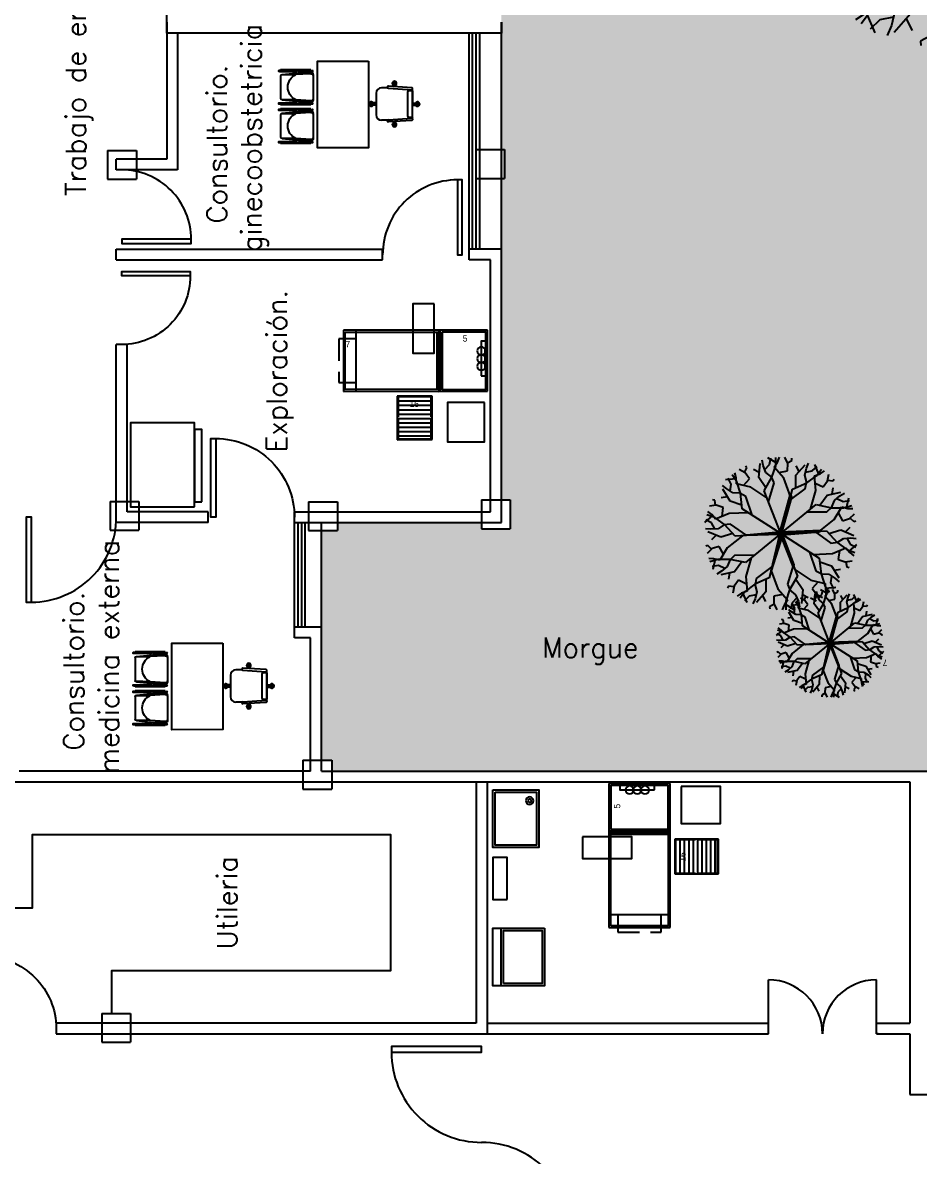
# Model space of a CAD drawing. Header units: millimetres. Extents: x -1615 to -538, y 177 to 397.
# Drawn here: x -764.75 to -752.29, y 274.35 to 290.1 of the extents above; entities that cross this region are included whole.
import ezdxf
from ezdxf.enums import TextEntityAlignment as Align

# ---------------------------------------------------------------- set-up
doc = ezdxf.new("R2010")
doc.units = ezdxf.units.MM
doc.linetypes.add('HIDDEN', pattern=[0.375, 0.25, -0.125])
for name, color, linetype in [('010', 6, 'Continuous'), ('AUX', 8, 'Continuous'), ('LOCALES', 2, 'Continuous'), ('MOB', 7, 'Continuous'), ('MUEBLES', 9, 'Continuous'), ('MUROS', 1, 'Continuous'), ('NOMBRES', 9, 'Continuous'), ('P-1', 1, 'Continuous'), ('VENT', 4, 'Continuous'), ('VENTANAS', 4, 'Continuous')]:
    doc.layers.add(name, color=color, linetype=linetype)
doc.styles.add('ROMANS', font='ROMANS.shx')
doc.styles.add('STYLE6', font='stylu.ttf', dxfattribs={"height": 0.1})

# ---------------------------------------------------------------- blocks, each defined once
blk = doc.blocks.new('MESEXP')
for p, q in [((-0.825, -0.35), (-0.825, 0.35)), ((-0.825, 0.35), (0.825, 0.35)), ((-0.679, 0.35), (-0.679, -0.35)), ((0.825, 0.35), (0.825, -0.35)), ((0.825, -0.35), (-0.825, -0.35))]:
    blk.add_line(p, q)
for points in [[(-0.805, -0.33), (0.245, -0.33), (0.245, 0.33), (-0.805, 0.33)], [(0.305, -0.33), (0.305, 0.33), (0.805, 0.33), (0.805, -0.33)], [(0.754, 0.174), (0.822, 0.174), (0.822, -0.224), (0.754, -0.224)]]:
    blk.add_lwpolyline(points, close=True)
blk.add_lwpolyline([(0.285, -0.35), (0.265, -0.35), (0.265, 0.35), (0.285, 0.35), (0.285, -0.35)])
at = {"linetype": 'HIDDEN'}
blk.add_lwpolyline([(-0.679, -0.25), (-0.879, -0.25), (-0.879, 0.25), (-0.679, 0.25)], dxfattribs=at)
for centre in [(0.754, 0.063), (0.754, -0.025), (0.754, -0.113)]:
    blk.add_circle(centre, 0.046)
blk = doc.blocks.new('tree_pl01')
at = {"layer": '010'}
for p, q in [((-0.333, 1.709), (-0.405, 1.916)), ((-0.383, 1.766), (-0.201, 1.975)), ((-0.192, 1.794), (-0.272, 1.946)), ((-0.026, 1.814), (-0.039, 1.955)), ((0.397, 1.892), (0.417, 1.947)), ((0.478, 1.781), (0.603, 1.912)), ((-0.78, 1.712), (-0.796, 1.768)), ((-0.65, 1.67), (-0.625, 1.849)), ((-0.407, 1.786), (-0.492, 1.891)), ((-0.286, 1.687), (-0.407, 1.786)), ((-0.034, 1.707), (-0.192, 1.794)), ((-0.039, 1.625), (-0.026, 1.814)), ((0.182, 1.555), (0.038, 1.891)), ((0.13, 1.676), (0.248, 1.794)), ((0.49, 1.793), (0.397, 1.892)), ((0.42, 1.599), (0.478, 1.781)), ((0.742, 1.733), (0.735, 1.868)), ((0.75, 1.702), (1.02, 1.764)), ((0.757, 1.627), (0.82, 1.837)), ((0.921, 1.613), (0.946, 1.782)), ((-0.647, 1.687), (-0.78, 1.712)), ((-0.589, 1.488), (-0.65, 1.67)), ((-0.434, 1.336), (-0.286, 1.687)), ((-0.148, 1.454), (-0.333, 1.709)), ((-0.149, 1.456), (-0.039, 1.625)), ((0.782, 1.582), (0.742, 1.733)), ((0.757, 1.312), (0.757, 1.627)), ((1.067, 1.532), (1.14, 1.653)), ((-1.077, 1.4), (-1.17, 1.507)), ((-0.757, 1.313), (-1.07, 1.5)), ((-0.87, 1.38), (-0.843, 1.545)), ((-0.359, 1.515), (-0.589, 1.488)), ((-0.161, 1.297), (-0.138, 1.473)), ((0.086, 1.243), (0.182, 1.555)), ((0.623, 1.485), (0.42, 1.599)), ((0.456, 1.384), (0.782, 1.582)), ((0.998, 1.449), (0.921, 1.613)), ((0.946, 1.386), (1.067, 1.532)), ((1.083, 1.2), (1.164, 1.556)), ((-1.199, 1.286), (-1.353, 1.362)), ((-1.337, 1.152), (-1.313, 1.427)), ((-0.976, 1.24), (-1.077, 1.4)), ((-0.456, 0.834), (-0.434, 1.336)), ((0.154, 1.181), (-0.148, 1.454)), ((0.143, 0.991), (0.456, 1.384)), ((0.757, 1.313), (0.946, 1.386)), ((1.112, 1.328), (1.277, 1.354)), ((1.455, 1.346), (1.504, 1.378)), ((1.472, 1.211), (1.455, 1.346)), ((-1.369, 1.153), (-1.499, 1.188)), ((-1.263, 1.135), (-1.444, 1.26)), ((-1.02, 1.309), (-1.199, 1.286)), ((-0.965, 1.038), (-0.976, 1.24)), ((-0.651, 1.004), (-0.757, 1.313)), ((0.137, 0.879), (-0.161, 1.297)), ((0.086, -0.01), (0.154, 1.181)), ((0.649, 0.679), (0.654, 1.192)), ((0.654, 1.192), (0.776, 1.321)), ((0.841, 0.914), (0.757, 1.312)), ((0.822, 1.003), (1.083, 1.2)), ((1.302, 1.095), (1.455, 1.208)), ((1.455, 1.208), (1.634, 1.24)), ((-1.496, 0.917), (-1.582, 1.076)), ((-1.213, 1.145), (-1.369, 1.153)), ((-0.964, 1.038), (-1.263, 1.135)), ((-1.126, 0.773), (-1.213, 1.145)), ((-0.882, 0.903), (-0.967, 1.058)), ((-0.559, 0.994), (-0.964, 1.038)), ((1.399, 0.884), (1.302, 1.095)), ((1.591, 0.919), (1.765, 1.052)), ((1.641, 1.014), (1.715, 1.127)), ((-1.627, 0.874), (-1.673, 0.91)), ((-1.504, 0.932), (-1.627, 0.874)), ((-1.341, 0.806), (-1.496, 0.917)), ((-1.17, 0.963), (-1.341, 0.806)), ((-0.396, 0.739), (-0.882, 0.903)), ((0.086, -0.01), (-0.559, 0.994)), ((0.086, -0.01), (0.841, 0.914)), ((0.721, 0.766), (1.205, 0.9)), ((1.205, 0.9), (1.585, 0.868)), ((1.406, 0.665), (1.591, 0.919)), ((1.585, 0.868), (1.641, 1.014)), ((1.63, 0.984), (1.884, 0.876)), ((1.715, 0.812), (1.835, 0.934)), ((-0.849, 0.354), (-1.126, 0.773)), ((1.681, 0.634), (1.715, 0.812)), ((-1.504, 0.553), (-1.58, 0.702)), ((0.947, 0.216), (1.252, 0.628)), ((1.239, 0.293), (1.406, 0.665)), ((1.252, 0.628), (1.427, 0.661)), ((1.407, 0.666), (1.602, 0.614)), ((1.602, 0.614), (1.786, 0.66)), ((1.604, 0.382), (1.879, 0.623)), ((1.786, 0.66), (1.916, 0.716)), ((-1.684, 0.447), (-1.822, 0.479)), ((-1.373, 0.565), (-1.737, 0.532)), ((-1.508, 0.377), (-1.684, 0.447)), ((-1.106, 0.378), (-1.373, 0.565)), ((1.703, 0.469), (1.851, 0.393)), ((-1.748, 0.094), (-1.891, 0.331)), ((-1.584, 0.407), (-1.716, 0.284)), ((-1.381, 0.22), (-1.508, 0.377)), ((-1.026, 0.423), (-1.379, 0.221)), ((-0.744, 0.314), (-1.233, 0.16)), ((0.086, -0.01), (-1.026, 0.423)), ((1.277, 0.377), (1.604, 0.382)), ((-1.716, 0.284), (-1.885, 0.254)), ((-1.643, 0.161), (-1.775, 0.076)), ((-1.379, 0.221), (-1.679, 0.123)), ((-1.355, -0.088), (-1.643, 0.161)), ((-1.233, 0.16), (-1.394, 0.236)), ((0.086, -0.01), (1.239, 0.293)), ((1.055, 0.245), (1.526, 0.069)), ((1.673, -0.059), (1.719, 0.169)), ((1.719, 0.169), (1.91, 0.17)), ((1.91, 0.17), (2.073, 0.092)), ((1.925, 0.163), (1.99, 0.282)), ((1.99, 0.282), (2.049, 0.28)), ((-1.775, 0.076), (-1.901, 0.028)), ((-1.679, 0.123), (-1.898, 0.118)), ((-1.502, 0.039), (-1.548, -0.188)), ((1.526, 0.069), (1.814, -0.181)), ((-1.739, -0.19), (-1.902, -0.111)), ((-0.884, -0.264), (-1.355, -0.088)), ((0.086, -0.01), (-1.068, -0.313)), ((0.086, -0.01), (-0.67, -0.933)), ((0.086, -0.01), (0.017, -1.201)), ((0.019, -0.989), (0.1, -0.013)), ((0.063, -0.05), (0.019, -0.989)), ((0.086, -0.01), (1.197, -0.443)), ((0.086, -0.01), (0.73, -1.013)), ((1.55, -0.24), (1.85, -0.143)), ((1.814, -0.181), (1.946, -0.096)), ((1.85, -0.143), (2.069, -0.138)), ((1.919, -0.113), (2.062, -0.35)), ((1.946, -0.096), (2.072, -0.047)), ((-1.754, -0.182), (-1.819, -0.301)), ((-1.548, -0.188), (-1.739, -0.19)), ((-0.776, -0.236), (-1.081, -0.648)), ((0.915, -0.333), (1.404, -0.18)), ((1.197, -0.443), (1.55, -0.24)), ((1.404, -0.18), (1.565, -0.255)), ((1.552, -0.24), (1.679, -0.396)), ((1.887, -0.303), (2.056, -0.274)), ((-1.819, -0.301), (-1.878, -0.299)), ((-1.433, -0.402), (-1.708, -0.642)), ((-1.532, -0.489), (-1.68, -0.413)), ((-1.106, -0.397), (-1.433, -0.402)), ((-1.068, -0.313), (-1.235, -0.684)), ((1.02, -0.374), (1.297, -0.793)), ((1.277, -0.397), (1.544, -0.585)), ((1.679, -0.396), (1.855, -0.467)), ((1.755, -0.427), (1.887, -0.303)), ((1.544, -0.585), (1.908, -0.552)), ((1.675, -0.573), (1.751, -0.722)), ((1.855, -0.467), (1.993, -0.499)), ((-1.615, -0.68), (-1.745, -0.735)), ((-1.431, -0.633), (-1.615, -0.68)), ((-1.51, -0.653), (-1.544, -0.831)), ((-1.236, -0.685), (-1.431, -0.633)), ((-1.235, -0.684), (-1.42, -0.939)), ((-1.081, -0.648), (-1.256, -0.681)), ((-0.478, -0.699), (-0.483, -1.211)), ((-1.544, -0.831), (-1.664, -0.954)), ((-0.55, -0.786), (-1.034, -0.92)), ((0.567, -0.759), (1.053, -0.922)), ((0.627, -0.854), (0.605, -1.356)), ((1.297, -0.793), (1.384, -1.164)), ((1.341, -0.983), (1.512, -0.825)), ((1.512, -0.825), (1.667, -0.936)), ((-1.459, -1.004), (-1.713, -0.896)), ((-1.42, -0.939), (-1.594, -1.072)), ((-1.414, -0.888), (-1.47, -1.034)), ((-1.034, -0.92), (-1.414, -0.888)), ((-1.228, -0.904), (-1.131, -1.114)), ((-0.651, -1.023), (-0.912, -1.219)), ((-0.67, -0.933), (-0.586, -1.332)), ((0.028, -1.011), (-0.285, -1.404)), ((0.034, -0.899), (0.332, -1.316)), ((0.73, -1.013), (1.135, -1.057)), ((0.822, -1.023), (0.928, -1.332)), ((1.053, -0.922), (1.138, -1.078)), ((1.667, -0.936), (1.753, -1.096)), ((1.675, -0.951), (1.798, -0.894)), ((1.798, -0.894), (1.844, -0.93)), ((-1.47, -1.034), (-1.544, -1.147)), ((-1.131, -1.114), (-1.284, -1.228)), ((1.135, -1.057), (1.434, -1.154)), ((1.136, -1.058), (1.147, -1.259)), ((1.384, -1.164), (1.54, -1.173)), ((1.434, -1.154), (1.615, -1.279)), ((1.508, -1.171), (1.484, -1.447)), ((1.54, -1.173), (1.67, -1.208)), ((-1.284, -1.228), (-1.463, -1.26)), ((-1.301, -1.231), (-1.284, -1.365)), ((-0.912, -1.219), (-0.993, -1.576)), ((-0.483, -1.211), (-0.605, -1.341)), ((0.085, -1.262), (-0.011, -1.575)), ((0.017, -1.201), (0.319, -1.474)), ((0.332, -1.316), (0.309, -1.493)), ((1.147, -1.259), (1.248, -1.42)), ((1.191, -1.328), (1.37, -1.306)), ((1.37, -1.306), (1.524, -1.382)), ((-1.284, -1.365), (-1.333, -1.398)), ((-0.941, -1.348), (-1.106, -1.374)), ((-0.775, -1.406), (-0.896, -1.551)), ((-0.827, -1.468), (-0.75, -1.632)), ((-0.586, -1.333), (-0.775, -1.406)), ((-0.285, -1.404), (-0.611, -1.601)), ((-0.586, -1.332), (-0.586, -1.646)), ((0.605, -1.356), (0.457, -1.707)), ((0.928, -1.332), (1.241, -1.52)), ((1.041, -1.4), (1.014, -1.565)), ((1.248, -1.42), (1.341, -1.526)), ((-0.896, -1.551), (-0.969, -1.672)), ((-0.611, -1.601), (-0.571, -1.753)), ((-0.452, -1.505), (-0.249, -1.618)), ((-0.011, -1.575), (0.133, -1.911)), ((0.32, -1.475), (0.21, -1.645)), ((0.319, -1.474), (0.504, -1.729)), ((0.53, -1.535), (0.76, -1.508)), ((0.76, -1.508), (0.821, -1.689)), ((-0.579, -1.722), (-0.849, -1.784)), ((-0.75, -1.632), (-0.775, -1.802)), ((-0.586, -1.646), (-0.649, -1.856)), ((-0.571, -1.753), (-0.564, -1.887)), ((-0.249, -1.618), (-0.307, -1.8)), ((0.041, -1.696), (-0.077, -1.814)), ((0.21, -1.645), (0.197, -1.834)), ((0.205, -1.726), (0.363, -1.814)), ((0.457, -1.707), (0.578, -1.806)), ((0.504, -1.729), (0.576, -1.936)), ((0.821, -1.689), (0.796, -1.868)), ((0.818, -1.706), (0.951, -1.732)), ((0.951, -1.732), (0.967, -1.787)), ((-0.307, -1.8), (-0.432, -1.931)), ((-0.319, -1.813), (-0.226, -1.912)), ((0.197, -1.834), (0.21, -1.975)), ((0.363, -1.814), (0.443, -1.965)), ((0.554, -1.786), (0.372, -1.994)), ((0.578, -1.806), (0.663, -1.91)), ((-0.226, -1.912), (-0.246, -1.966))]:
    blk.add_line(p, q, dxfattribs=at)
for points in [[(0.119, 0.883), (0.038, 0.025), (0, -1.058)], [(0.05, -1.015), (0.125, -0.05), (1.059, 0.238), (0.107, 0.013), (0.138, 0.889)], [(0, 0), (-0.946, -0.263), (-0.864, -0.288), (0.069, -0.032)], [(0.194, -0.032), (0.939, -0.326), (0.902, -0.357), (0.125, -0.063)]]:
    blk.add_lwpolyline(points, dxfattribs=at)
blk = doc.blocks.new('8140127')
at = {"layer": 'MOB'}
for p, q in [((-0.238, 0.479), (-0.238, 0.487)), ((-0.238, 0.479), (-0.238, 0.48)), ((-0.238, 0.462), (-0.238, 0.48)), ((-0.238, 0.262), (-0.238, 0.48)), ((-0.228, 0.483), (-0.228, 0.487)), ((-0.228, 0.48), (-0.228, 0.483)), ((-0.228, 0.48), (-0.228, 0.477)), ((-0.228, 0.262), (-0.228, 0.48)), ((-0.228, 0.48), (-0.228, 0.262)), ((0.212, 0.479), (0.212, 0.487)), ((0.212, 0.462), (0.212, 0.479)), ((0.222, 0.479), (0.222, 0.487)), ((0.222, 0.273), (0.222, 0.487)), ((0.222, 0.479), (0.222, 0.262)), ((-0.248, 0.462), (-0.248, 0.042)), ((-0.248, 0.462), (-0.238, 0.462)), ((-0.248, 0.462), (-0.238, 0.462)), ((-0.248, 0.462), (-0.238, 0.462)), ((-0.248, 0.462), (-0.238, 0.462)), ((-0.248, 0.462), (-0.238, 0.462)), ((-0.248, 0.042), (-0.248, 0.462)), ((-0.238, 0.462), (-0.238, 0.432)), ((-0.184, 0.443), (-0.203, 0.252)), ((-0.184, 0.443), (-0.184, 0.443)), ((-0.178, 0.456), (-0.183, 0.252)), ((-0.164, 0.462), (0.148, 0.462)), ((0.167, 0.252), (0.161, 0.456)), ((0.168, 0.443), (0.187, 0.252)), ((0.212, 0.462), (0.212, 0.262)), ((0.212, 0.279), (0.212, 0.462)), ((0.222, 0.462), (0.232, 0.462)), ((0.232, 0.462), (0.232, 0.042)), ((-0.238, 0.262), (-0.238, 0.185)), ((-0.238, 0.185), (-0.238, 0.024)), ((-0.228, 0.205), (-0.228, 0.205)), ((-0.228, 0.185), (-0.228, 0.023)), ((-0.228, 0.023), (-0.228, 0.185)), ((-0.218, 0.252), (-0.203, 0.252)), ((-0.218, 0.252), (-0.203, 0.252)), ((-0.204, 0.242), (-0.218, 0.242)), ((-0.205, 0.205), (-0.218, 0.205)), ((-0.205, 0.195), (-0.218, 0.195)), ((-0.204, 0.242), (-0.211, 0.034)), ((-0.204, 0.242), (-0.203, 0.252)), ((-0.195, 0.052), (-0.183, 0.252)), ((-0.183, 0.252), (-0.183, 0.252)), ((0.181, 0.045), (0.167, 0.252)), ((0.187, 0.252), (0.195, 0.034)), ((0.202, 0.252), (0.187, 0.252)), ((0.187, 0.252), (0.202, 0.252)), ((0.202, 0.242), (0.187, 0.242)), ((0.188, 0.205), (0.202, 0.205)), ((0.189, 0.195), (0.202, 0.195)), ((0.212, 0.262), (0.212, 0.279)), ((0.212, 0.185), (0.212, 0.024)), ((0.222, 0.252), (0.222, 0.273)), ((0.222, 0.265), (0.222, 0.168)), ((0.222, 0.242), (0.222, 0.265)), ((0.222, 0.252), (0.222, 0.242)), ((0.222, 0.242), (0.222, 0.205)), ((0.222, 0.185), (0.222, 0.024)), ((-0.248, 0.042), (-0.238, 0.042)), ((-0.248, 0.042), (-0.238, 0.042)), ((-0.248, 0.042), (-0.238, 0.042)), ((-0.248, 0.042), (-0.238, 0.042)), ((-0.248, 0.042), (-0.238, 0.042)), ((-0.238, 0.042), (-0.238, 0.072)), ((-0.238, 0.042), (-0.238, 0.023)), ((-0.238, 0.024), (-0.238, 0.017)), ((-0.238, 0.024), (-0.238, 0.023)), ((-0.228, 0.024), (-0.228, 0.017)), ((-0.228, 0.024), (-0.228, 0.023)), ((-0.195, 0.042), (-0.195, 0.052)), ((-0.195, 0.042), (-0.195, 0.032)), ((-0.183, 0.012), (-0.192, 0.012)), ((-0.183, 0.012), (-0.166, 0.012)), ((-0.175, 0.012), (0.161, 0.012)), ((-0.166, 0.012), (-0.166, 0.013)), ((0.167, 0.012), (0.156, 0.012)), ((0.167, 0.012), (0.175, 0.012)), ((0.181, 0.045), (0.181, 0.032)), ((0.212, 0.024), (0.212, 0.017)), ((0.222, 0.042), (0.232, 0.042)), ((0.222, 0.024), (0.222, 0.017))]:
    blk.add_line(p, q, dxfattribs=at)
for centre in [(-0.233, 0.487), (0.217, 0.487), (-0.233, 0.017), (0.217, 0.017)]:
    blk.add_circle(centre, 0.005, dxfattribs=at)
for centre, radius, start, end in [((-0.164, 0.442), 0.02, 90, 177.2737), ((-0.008, 0.168), 0.194, 25.6954, 154.3046), ((0.148, 0.442), 0.02, 2.7263, 90), ((-0.218, 0.262), 0.02, 180, 270), ((-0.218, 0.185), 0.02, 90, 180), ((-0.218, 0.262), 0.01, 180, 270), ((-0.218, 0.262), 0.01, 180, 270), ((-0.218, 0.185), 0.01, 90, 180), ((0.202, 0.262), 0.01, 270, 0), ((0.202, 0.262), 0.02, 270, 360), ((0.202, 0.185), 0.02, 0, 90), ((0.202, 0.185), 0.01, 360, 90), ((-0.192, 0.032), 0.02, 175.2364, 270), ((-0.175, 0.032), 0.02, 180, 270), ((0.161, 0.032), 0.02, 270, 0), ((0.175, 0.032), 0.02, 270, 4.7636)]:
    blk.add_arc(centre, radius, start, end, dxfattribs=at)
blk = doc.blocks.new('SILLA-1')
for p, q in [((-0.269, 0.182), (-0.29, -0.118)), ((-0.1, 0.244), (-0.189, 0.252)), ((-0.108, 0.254), (-0.108, 0.256)), ((-0.093, 0.239), (0.228, 0.195)), ((0.23, 0.225), (-0.091, 0.269)), ((-0.024, 0.26), (-0.021, 0.302)), ((-0.021, 0.302), (0.009, 0.3)), ((-0.017, 0.259), (-0.014, 0.302)), ((-0.002, 0.256), (0.001, 0.301)), ((0.006, 0.255), (0.009, 0.3)), ((0.167, 0.167), (0.144, -0.162)), ((0.217, 0.183), (0.188, 0.185)), ((0.213, -0.167), (0.236, 0.162)), ((0.215, -0.18), (0.24, 0.174)), ((0.239, 0.204), (0.239, 0.214)), ((-0.346, 0.052), (-0.348, 0.022)), ((-0.28, 0.024), (-0.348, 0.029)), ((-0.28, 0.017), (-0.348, 0.022)), ((-0.279, 0.04), (-0.347, 0.044)), ((-0.278, 0.047), (-0.346, 0.052)), ((0.228, 0.005), (0.296, 0)), ((0.229, 0.012), (0.297, 0.007)), ((0.297, 0.007), (0.295, -0.022)), ((0.227, -0.01), (0.295, -0.015)), ((0.227, -0.018), (0.295, -0.022)), ((-0.131, -0.202), (-0.22, -0.198)), ((-0.14, -0.211), (-0.14, -0.214)), ((0.199, -0.228), (-0.125, -0.228)), ((-0.123, -0.199), (0.201, -0.199)), ((-0.058, -0.228), (-0.06, -0.271)), ((-0.06, -0.271), (-0.031, -0.273)), ((-0.05, -0.228), (-0.053, -0.272)), ((-0.035, -0.228), (-0.038, -0.273)), ((-0.027, -0.228), (-0.031, -0.273)), ((0.192, -0.186), (0.163, -0.184)), ((0.21, -0.209), (0.21, -0.219))]:
    blk.add_line(p, q)
for points in [[(-0.376, 0.054), (-0.378, 0.024)], [(-0.278, 0.047), (-0.28, 0.017)], [(0.229, 0.012), (0.227, -0.018)]]:
    blk.add_lwpolyline(points)
for centre, radius, start, end in [((-0.006, 0.301), 0.03, 296.0766, 236.0766), ((-0.194, 0.177), 0.075, 86.0766, 176.0766), ((-0.092, 0.253), 0.016, 86.0766, 176.0766), ((-0.092, 0.255), 0.016, 176.0766, 266.0766), ((-0.006, 0.301), 0.0102, 356.0766, 176.0766), ((0.187, 0.165), 0.02, 86.0766, 176.0766), ((0.216, 0.163), 0.02, 356.0766, 86.0766), ((0.218, 0.174), 0.0215, 359.1541, 79.6333), ((0.229, 0.205), 0.01, 266.0766, 356.0766), ((0.229, 0.215), 0.01, 356.0766, 86.0766), ((-0.347, 0.037), 0.03, 26.0766, 326.0766), ((-0.347, 0.037), 0.0102, 86.0766, 266.0766), ((0.296, -0.007), 0.03, 206.0766, 146.0766), ((0.296, -0.007), 0.0102, 266.0766, 86.0766), ((-0.215, -0.123), 0.075, 176.0766, 266.0766), ((-0.124, -0.215), 0.016, 86.0766, 176.0766), ((-0.124, -0.212), 0.016, 176.0766, 266.0766), ((-0.045, -0.272), 0.03, 116.0766, 56.0766), ((-0.045, -0.272), 0.0102, 176.0766, 356.0766), ((0.164, -0.164), 0.02, 176.0766, 266.0766), ((0.193, -0.166), 0.02, 266.0766, 356.0766), ((0.194, -0.177), 0.0215, 272.5199, 352.9991), ((0.2, -0.218), 0.01, 266.0766, 356.0766), ((0.2, -0.209), 0.01, 356.0766, 86.0766)]:
    blk.add_arc(centre, radius, start, end)
blk = doc.blocks.new('3520105')
at = {"layer": 'MOB'}
for p, q in [((-0.195, -0.262), (-0.195, 0.238)), ((-0.195, 0.238), (0.205, 0.238)), ((-0.185, -0.002), (-0.185, 0.228)), ((-0.185, 0.228), (0.195, 0.228)), ((0.195, 0.198), (-0.185, 0.198)), ((0.195, 0.148), (-0.185, 0.148)), ((0.195, 0.228), (0.195, -0.002)), ((0.205, 0.238), (0.205, -0.262)), ((0.195, 0.098), (-0.185, 0.098)), ((0.195, 0.048), (-0.185, 0.048)), ((0.195, -0.002), (-0.185, -0.002)), ((-0.185, -0.252), (-0.185, -0.022)), ((0.195, -0.052), (-0.185, -0.052)), ((0.195, -0.102), (-0.185, -0.102)), ((0.195, -0.022), (0.195, -0.252)), ((0.205, -0.002), (0.205, -0.002)), ((0.205, -0.022), (0.205, -0.022)), ((0.195, -0.152), (-0.185, -0.152)), ((0.195, -0.202), (-0.185, -0.202)), ((0.195, -0.252), (-0.185, -0.252)), ((0.205, -0.262), (-0.195, -0.262))]:
    blk.add_line(p, q, dxfattribs=at)
blk = doc.blocks.new('10530059')
blk.add_line((0.6, 0.453), (0, 0.453))
for points in [[(0, 0), (0.6, 0), (0.6, 0.54), (0, 0.54)], [(0.576, 0.429), (0.024, 0.429), (0.024, 0.024), (0.576, 0.024)]]:
    blk.add_lwpolyline(points, close=True)
blk = doc.blocks.new('10810022')
for points in [[(0.0265, 0.1958), (0.0265, -0.2042), (0.5265, -0.2042), (0.5265, 0.1958)], [(0.0465, 0.1758), (0.0465, -0.1842), (0.5065, -0.1842), (0.5065, 0.1758)]]:
    blk.add_lwpolyline(points, close=True)
for radius in [0.0328, 0.0155]:
    blk.add_circle((0.1203, -0.1243), radius)
blk = doc.blocks.new('PTA1.5')
for p, q in [((-0.75, 0), (-0.75, 0.75)), ((0.75, 0), (0.75, 0.75)), ((-0.775, 0), (-0.75, 0)), ((0.775, 0), (0.75, 0))]:
    blk.add_line(p, q)
for centre, start, end in [((-0.75, 0), 0, 90), ((0.75, 0), 90, 180)]:
    blk.add_arc(centre, 0.75, start, end)

msp = doc.modelspace()

# ---------------------------------------------------------------- hatches: boundary and pattern name
at = {"layer": 'MOB'}
h = msp.add_hatch(dxfattribs=at)
h.set_pattern_fill('AR-SAND', color=3, scale=0.03, style=0)
h.set_pattern_definition([(37.5, (-1402.8785, 253.7085), (-0.048001, 1.4682397), [0, -1.15824, 0, -1.2954, 0, -1.23825]), (7.5, (-1402.8785, 253.7085), (1.34857, 2.1504753), [0, -0.62484, 0, -1.04394, 0, -0.40005]), (327.5, (-1403.8158, 253.7085), (2.372977, 0.0043116), [0, -0.381, 0, -1.3716, 0, -1.7907]), (317.5, (-1403.8158, 253.7085), (2.2906694, 0.668788), [0, -0.1905, 0, -0.89916, 0, -1.0287])])
h.paths.add_polyline_path([(-758.837, 347.215), (-812.758, 335.518), (-812.758, 334.673), (-803.9, 334.673), (-803.9, 329.947), (-799.313, 325.307), (-782.89, 325.307), (-782.89, 328.837), (-770.72, 328.837), (-770.72, 325.456), (-758.098, 325.456), (-758.098, 303.87), (-760.597, 303.87), (-760.597, 297.006), (-760.508, 297.006), (-760.508, 296.905), (-758.397, 296.905), (-758.397, 296.975), (-757.997, 296.975), (-757.997, 296.575), (-758.097, 296.575), (-758.097, 283.471), (-757.975, 283.471), (-757.975, 283.071), (-758.375, 283.071), (-758.375, 283.155), (-760.375, 283.155), (-760.375, 283.044), (-760.597, 283.044), (-760.597, 279.854), (-760.455, 279.854), (-760.455, 279.705), (-746.972, 279.705), (-746.972, 272.855), (-749.274, 272.855), (-749.274, 265.205), (-745.307, 265.205), (-745.307, 253.28), (-736.306, 250.855), (-741.501, 261.951)])
h.paths.add_polyline_path([(-804.753, 325.526), (-813.904, 325.526), (-813.904, 323.04), (-804.753, 323.04, 1)])
h.paths.add_polyline_path([(-793.647, 300.355), (-811.904, 300.355, 0.414214), (-813.754, 298.505), (-813.754, 296.366, 0.414214), (-811.904, 294.516), (-809.75, 294.516), (-812.618, 297.384), (-810.638, 299.364), (-808.978, 297.704), (-806.998, 299.684), (-805.338, 298.024), (-803.678, 299.684), (-798.51, 294.516), (-796.147, 294.516), (-796.147, 296.613), (-796.208, 296.613), (-796.208, 297.013), (-795.808, 297.013), (-795.808, 296.905), (-793.688, 296.905), (-793.688, 297.074), (-793.647, 297.074)])
h.paths.add_polyline_path([(-803.388, 289.162), (-812.035, 289.162, 1), (-812.035, 285.962), (-803.388, 285.962, 1)])
h.paths.add_polyline_path([(-799.655, 280.258, 0.414214), (-800.005, 280.608), (-808.772, 280.608), (-808.772, 279.83), (-808.372, 279.83), (-808.372, 279.73), (-805.772, 279.73), (-805.772, 279.83), (-805.372, 279.83), (-805.372, 279.73), (-802.772, 279.73), (-802.772, 279.83), (-802.372, 279.83), (-802.372, 279.73), (-799.772, 279.73), (-799.772, 279.83), (-799.655, 279.83)], flags=17)
h.paths.add_polyline_path([(-808.722, 254.706), (-812.247, 254.706), (-812.247, 274.904), (-810.647, 274.904), (-810.647, 280.608), (-810.904, 280.608, 0.414214), (-813.754, 277.758), (-813.754, 253.219, 0.315329), (-806.85, 243.36), (-785.107, 237.258, 0.496821), (-778.947, 241.928), (-778.947, 245.98), (-808.722, 245.98)])
h.paths.add_polyline_path([(-753.647, 257.705), (-763.747, 257.705), (-763.747, 261.081), (-765.147, 261.081), (-765.147, 257.78, -1), (-770.297, 257.78), (-770.297, 261.081), (-772.147, 261.08), (-772.147, 257.774, 0.413999), (-767.725, 253.355), (-753.647, 253.355)], flags=17)
h.paths.add_polyline_path([(-754.727, 229.822, 0.978274), (-755.051, 228.667), (-737.051, 223.615), (-736.65, 225.175)])
h = msp.add_hatch(dxfattribs=at)
h.set_pattern_fill('GRASS', color=3, scale=0.05, style=0)
h.set_pattern_definition([(90, (-1505.3727, 255.352), (-0.898025, 0.898025), [0.238125, -1.557925]), (45, (-1505.3727, 255.352), (-0.8980256, 0.8980256), [0.238125, -1.031875]), (135, (-1505.3727, 255.352), (-0.8980256, -0.8980256), [0.238125, -1.031875])])
h.paths.add_polyline_path([(-758.837, 347.215), (-812.758, 335.518), (-812.758, 334.673), (-803.9, 334.673), (-803.9, 329.947), (-799.313, 325.307), (-782.89, 325.307), (-782.89, 328.837), (-770.72, 328.837), (-770.72, 325.456), (-758.098, 325.456), (-758.098, 303.87), (-760.597, 303.87), (-760.597, 297.006), (-760.508, 297.006), (-760.508, 296.905), (-758.397, 296.905), (-758.397, 296.975), (-757.997, 296.975), (-757.997, 296.575), (-758.097, 296.575), (-758.097, 283.471), (-757.975, 283.471), (-757.975, 283.071), (-758.375, 283.071), (-758.375, 283.155), (-760.375, 283.155), (-760.375, 283.044), (-760.597, 283.044), (-760.597, 279.854), (-760.455, 279.854), (-760.455, 279.705), (-746.972, 279.705), (-746.972, 272.855), (-749.274, 272.855), (-749.274, 265.205), (-745.307, 265.205), (-745.307, 253.28), (-736.306, 250.855), (-741.501, 261.951)])
h.paths.add_polyline_path([(-804.753, 325.526), (-813.904, 325.526), (-813.904, 323.04), (-804.753, 323.04, 1)])
h.paths.add_polyline_path([(-793.647, 300.355), (-811.904, 300.355, 0.414214), (-813.754, 298.505), (-813.754, 296.366, 0.414214), (-811.904, 294.516), (-809.75, 294.516), (-812.618, 297.384), (-810.638, 299.364), (-808.978, 297.704), (-806.998, 299.684), (-805.338, 298.024), (-803.678, 299.684), (-798.51, 294.516), (-796.147, 294.516), (-796.147, 296.613), (-796.208, 296.613), (-796.208, 297.013), (-795.808, 297.013), (-795.808, 296.905), (-793.688, 296.905), (-793.688, 297.074), (-793.647, 297.074)])
h.paths.add_polyline_path([(-803.388, 289.162), (-812.035, 289.162, 1), (-812.035, 285.962), (-803.388, 285.962, 1)])
h.paths.add_polyline_path([(-799.655, 280.258, 0.414214), (-800.005, 280.608), (-808.772, 280.608), (-808.772, 279.83), (-808.372, 279.83), (-808.372, 279.73), (-805.772, 279.73), (-805.772, 279.83), (-805.372, 279.83), (-805.372, 279.73), (-802.772, 279.73), (-802.772, 279.83), (-802.372, 279.83), (-802.372, 279.73), (-799.772, 279.73), (-799.772, 279.83), (-799.655, 279.83)], flags=17)
h.paths.add_polyline_path([(-808.722, 254.706), (-812.247, 254.706), (-812.247, 274.904), (-810.647, 274.904), (-810.647, 280.608), (-810.904, 280.608, 0.414214), (-813.754, 277.758), (-813.754, 253.219, 0.315329), (-806.85, 243.36), (-785.107, 237.258, 0.496821), (-778.947, 241.928), (-778.947, 245.98), (-808.722, 245.98)])
h.paths.add_polyline_path([(-753.647, 257.705), (-763.747, 257.705), (-763.747, 261.081), (-765.147, 261.081), (-765.147, 257.78, -1), (-770.297, 257.78), (-770.297, 261.081), (-772.147, 261.08), (-772.147, 257.774, 0.413999), (-767.725, 253.355), (-753.647, 253.355)], flags=17)
h.paths.add_polyline_path([(-754.727, 229.822, 0.978274), (-755.051, 228.667), (-737.051, 223.615), (-736.65, 225.175)])

# ---------------------------------------------------------------- linework, layer by layer
msp.add_lwpolyline([(-758.019, 277.92), (-758.019, 278.503), (-758.218, 278.503), (-758.218, 277.92)], close=True)
for points in [[(-759.942, 289.563), (-759.942, 288.363), (-760.653, 288.363), (-760.653, 289.563)], [(-761.966, 281.48), (-761.965, 280.28), (-762.676, 280.279), (-762.676, 281.479)]]:
    msp.add_lwpolyline(points, close=True, dxfattribs=at)
msp.add_lwpolyline([(-765.481, 277.805), (-764.61, 277.805), (-764.61, 278.823), (-759.637, 278.823), (-759.637, 276.932), (-763.515, 276.932), (-763.515, 276.338)], dxfattribs=at)
at = {"layer": 'MUEBLES'}
for points in [[(-762.407, 287.091), (-763.372, 287.091), (-763.372, 287.03), (-762.407, 287.03), (-762.407, 287.091, 0.414214), (-763.372, 288.055, 0.414214)], [(-758.707, 287.916), (-758.707, 286.876), (-758.642, 286.876), (-758.642, 287.916), (-758.707, 287.916, 0.414214), (-759.747, 286.876, 0.414214)], [(-762.419, 286.582), (-763.372, 286.582), (-763.372, 286.642), (-762.419, 286.642), (-762.419, 286.582, -0.414214), (-763.372, 285.63, -0.414214)], [(-762.066, 284.324), (-762.066, 283.23), (-762.134, 283.23), (-762.134, 284.324), (-762.066, 284.324, -0.414214), (-760.972, 283.23, -0.414214)], [(-764.625, 282.051), (-764.625, 283.23), (-764.699, 283.23), (-764.699, 282.051), (-764.625, 282.051, 0.414214), (-763.447, 283.23, 0.414214)], [(-765.287, 277.129), (-765.283, 276.126), (-765.346, 276.126), (-765.35, 277.128), (-765.287, 277.129, -0.414214), (-764.281, 276.13, -0.414214)], [(-759.625, 275.8), (-758.372, 275.8), (-758.372, 275.878), (-759.625, 275.878), (-759.625, 275.8, 0.414214), (-758.372, 274.547, 0.414214)], [(-757.12, 273.294), (-758.372, 273.294), (-758.372, 273.216), (-757.12, 273.216), (-757.12, 273.294, 0.414214), (-758.372, 274.547, 0.414214)]]:
    msp.add_lwpolyline(points, format="xyb", dxfattribs=at)
for points in [[(-759.031, 286.193), (-759.329, 286.193), (-759.329, 285.509), (-759.031, 285.509)], [(-758.331, 284.822), (-758.844, 284.822), (-758.844, 284.276), (-758.331, 284.276)], [(-762.362, 283.376), (-762.362, 284.543), (-763.248, 284.543), (-763.248, 283.376)], [(-762.26, 283.444), (-762.26, 284.447), (-762.362, 284.447), (-762.362, 283.444)], [(-755.598, 279.489), (-755.598, 278.975), (-755.052, 278.975), (-755.052, 279.489)], [(-756.969, 278.789), (-756.969, 278.491), (-756.285, 278.491), (-756.285, 278.789)]]:
    msp.add_lwpolyline(points, close=True, dxfattribs=at)
at = {"layer": 'MUROS'}
for p, q in [((-762.747, 289.955), (-762.747, 291.855)), ((-762.747, 290.105), (-762.747, 288.205)), ((-758.097, 290.105), (-758.097, 289.955)), ((-758.097, 289.955), (-758.097, 290.105)), ((-758.097, 289.955), (-762.747, 289.955)), ((-758.097, 289.955), (-762.597, 289.955)), ((-762.597, 289.955), (-762.597, 288.055)), ((-763.568, 288.324), (-763.168, 288.324)), ((-763.568, 288.324), (-763.568, 287.924)), ((-763.168, 288.324), (-763.168, 287.924)), ((-758.452, 288.336), (-758.052, 288.336)), ((-758.452, 288.336), (-758.452, 287.936)), ((-758.052, 288.336), (-758.052, 287.936)), ((-763.447, 288.055), (-763.447, 288.205)), ((-762.747, 288.205), (-763.447, 288.205)), ((-762.597, 288.055), (-763.447, 288.055)), ((-763.568, 287.924), (-763.168, 287.924)), ((-758.452, 287.936), (-758.052, 287.936)), ((-763.447, 286.805), (-763.447, 286.955)), ((-763.447, 286.955), (-759.747, 286.955)), ((-759.747, 286.805), (-759.747, 286.955)), ((-758.097, 286.955), (-758.547, 286.955)), ((-758.547, 286.805), (-758.547, 286.955)), ((-758.097, 283.155), (-758.097, 286.955)), ((-763.447, 286.805), (-759.747, 286.805)), ((-758.247, 286.805), (-758.547, 286.805)), ((-758.247, 283.305), (-758.247, 286.805)), ((-763.297, 285.63), (-763.447, 285.63)), ((-763.447, 283.155), (-763.447, 285.63)), ((-763.297, 283.305), (-763.297, 285.63)), ((-763.534, 283.451), (-763.134, 283.451)), ((-763.534, 283.451), (-763.534, 283.051)), ((-763.134, 283.451), (-763.134, 283.051)), ((-760.775, 283.444), (-760.375, 283.444)), ((-760.775, 283.444), (-760.775, 283.044)), ((-760.375, 283.444), (-760.375, 283.044)), ((-758.375, 283.471), (-757.975, 283.471)), ((-758.375, 283.471), (-758.375, 283.071)), ((-757.975, 283.471), (-757.975, 283.071)), ((-762.172, 283.305), (-763.297, 283.305)), ((-762.172, 283.155), (-762.172, 283.305)), ((-760.972, 283.305), (-758.247, 283.305)), ((-760.972, 283.155), (-760.972, 283.305)), ((-762.172, 283.155), (-763.447, 283.155)), ((-760.972, 283.155), (-758.097, 283.155)), ((-763.534, 283.051), (-763.134, 283.051)), ((-760.775, 283.044), (-760.375, 283.044)), ((-758.375, 283.071), (-757.975, 283.071)), ((-760.972, 281.555), (-760.972, 281.705)), ((-760.597, 281.705), (-760.972, 281.705)), ((-760.597, 279.705), (-760.597, 281.705)), ((-760.747, 281.555), (-760.972, 281.555)), ((-760.747, 279.705), (-760.747, 281.555)), ((-760.855, 279.854), (-760.455, 279.854)), ((-760.855, 279.854), (-760.855, 279.454)), ((-760.455, 279.854), (-760.455, 279.454)), ((-760.747, 279.705), (-764.797, 279.705)), ((-760.597, 279.705), (-746.972, 279.705)), ((-765.481, 279.555), (-752.422, 279.555)), ((-758.447, 279.555), (-758.447, 276.205)), ((-758.297, 279.555), (-758.297, 276.055)), ((-752.422, 279.555), (-752.422, 276.205)), ((-760.855, 279.454), (-760.455, 279.454)), ((-758.447, 276.205), (-764.284, 276.205)), ((-764.281, 276.205), (-764.281, 276.055)), ((-763.648, 276.338), (-763.248, 276.338)), ((-763.648, 276.338), (-763.648, 275.938)), ((-763.248, 276.338), (-763.248, 275.938)), ((-758.297, 276.205), (-754.387, 276.205)), ((-752.887, 276.205), (-752.422, 276.205)), ((-764.281, 276.055), (-758.297, 276.055)), ((-758.297, 276.055), (-754.387, 276.055)), ((-752.887, 276.055), (-752.422, 276.055)), ((-752.422, 276.055), (-752.422, 275.212)), ((-763.648, 275.938), (-763.248, 275.938)), ((-752.422, 275.212), (-751.195, 275.212))]:
    msp.add_line(p, q, dxfattribs=at)
at = {"layer": 'VENTANAS'}
for p, q in [((-758.547, 286.955), (-758.547, 289.955)), ((-758.497, 286.955), (-758.497, 289.955)), ((-758.447, 286.955), (-758.447, 289.955)), ((-758.397, 286.955), (-758.397, 289.955)), ((-758.097, 286.955), (-758.097, 289.955)), ((-760.972, 281.705), (-760.972, 283.155)), ((-760.922, 281.705), (-760.922, 283.155)), ((-760.872, 281.705), (-760.872, 283.155)), ((-760.822, 281.705), (-760.822, 283.155)), ((-760.597, 281.705), (-760.597, 283.155))]:
    msp.add_line(p, q, dxfattribs=at)

# ---------------------------------------------------------------- block references
for name, p, xscale, yscale, zscale, rotation in [('10810022', (-757.904, 279.485), -1.600000000000046, 1.600000000000046, 1.6, 89.99999999997961), ('10530059', (-757.498, 277.523), -1.333333333333167, 1.333333333333304, 1.333333333333333, 90)]:
    msp.add_blockref(name, p, dxfattribs=dict(xscale=xscale, yscale=yscale, zscale=zscale, rotation=rotation))
at = {"layer": 'AUX', "xscale": -1, "rotation": 90.00490238879466}
for p in [(-760.702, 289.195), (-760.702, 288.657), (-762.725, 281.112), (-762.725, 280.573)]:
    msp.add_blockref('8140127', p, dxfattribs=at)
at = {"layer": 'MOB', "linetype": 'Continuous', "rotation": 3.928297309052279}
for p in [(-759.557, 288.956), (-761.58, 280.873)]:
    msp.add_blockref('SILLA-1', p, dxfattribs=at)
at = {"layer": 'MOB', "linetype": 'Continuous', "zscale": 1.21176}
for p, xscale, yscale, rotation in [((-759.29, 285.403), -1.211759999999953, 1.21175999999998, 180.0049023887881), ((-756.179, 278.53), -1.21175999999993, 1.211759999999913, 270.0049023887892)]:
    msp.add_blockref('MESEXP', p, dxfattribs=dict(at, xscale=xscale, yscale=yscale, rotation=rotation))
at = {"layer": 'MOB', "zscale": 1.21176}
for p, xscale, yscale, rotation in [((-759.307, 284.596), -1.211759999999953, 1.21175999999998, 180.0049023887849), ((-755.372, 278.512), -1.21175999999993, 1.211759999999913, 270.0049023887892)]:
    msp.add_blockref('3520105', p, dxfattribs=dict(at, xscale=xscale, yscale=yscale, rotation=rotation))
at = {"layer": 'P-1', "rotation": 90}
for p, xscale, yscale, zscale in [((-751.972, 291.975), -1.071111107530555, 1.071111107530488, 1.071111107530524), ((-754.221, 283.049), -0.5333333333332799, 0.5333333333333492, 0.5333333333333333), ((-753.538, 281.51), -0.3768161388105913, 0.3768161388105913, 0.3768161388106001)]:
    msp.add_blockref('tree_pl01', p, dxfattribs=dict(at, xscale=xscale, yscale=yscale, zscale=zscale))
at = {"layer": 'VENT'}
msp.add_blockref('PTA1.5', (-753.637, 276.055), dxfattribs=at)

# ---------------------------------------------------------------- texts
at = {"layer": 'LOCALES', "style": 'ROMANS'}
for s, height, p in [('Trabajo de enfermeras.', 0.27969, (-763.869, 289.915)), ('ginecoobstetricia', 0.27969, (-761.431, 288.501)), ('Consultorio.', 0.27969, (-761.91, 288.414)), ('Exploración.', 0.27969, (-761.079, 285.261)), ('medicina externa', 0.27969, (-763.41, 281.292)), ('Consultorio.', 0.27969, (-763.899, 281.092)), ('Utileria', 0.2797, (-761.768, 277.877))]:
    msp.add_text(s, height=height, rotation=90, dxfattribs=at).set_placement(p, align=Align.CENTER)
msp.add_text('Morgue', height=0.2797, dxfattribs=at).set_placement((-756.863, 281.28), align=Align.CENTER)
at = {"layer": 'NOMBRES', "style": 'STYLE6'}
for s, p in [('7', (-760.23, 285.592)), ('5', (-758.602, 285.67)), ('16', (-759.308, 284.762))]:
    msp.add_text(s, height=0.087, dxfattribs=at).set_placement(p, align=Align.CENTER)
for s, rotation, p in [('7', 179.5902, (-752.767, 281.252)), ('5', 90, (-756.446, 279.217)), ('16', 90, (-755.538, 278.511))]:
    msp.add_text(s, height=0.087, rotation=rotation, dxfattribs=at).set_placement(p, align=Align.CENTER)

doc.saveas('drawing.dxf')
